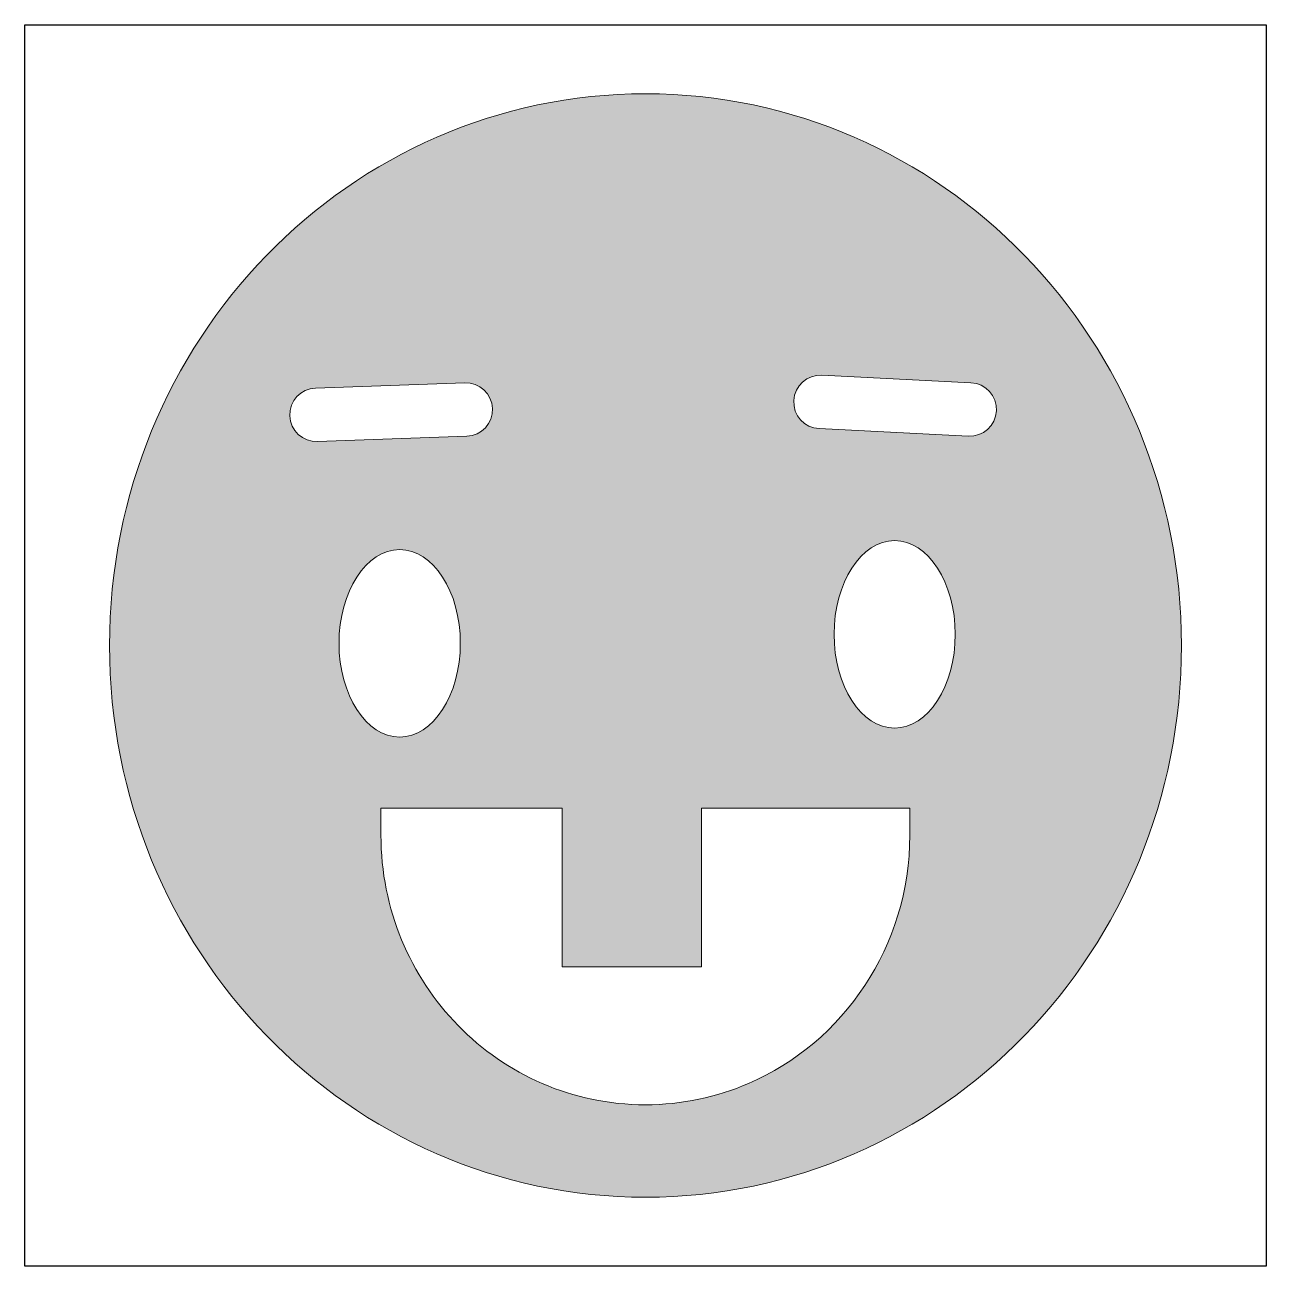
# Model space of a CAD drawing. Header units: inches. Extents: x 0 to 114, y 0 to 114.
import ezdxf

# ---------------------------------------------------------------- set-up
doc = ezdxf.new("R2010")
doc.units = ezdxf.units.IN
doc.header["$MEASUREMENT"] = 0
doc.layers.add('Image Background', color=7, linetype='Continuous')
doc.layers.add('Layer 1', color=7, linetype='Continuous')
picture_1 = doc.add_image_def('image1.png', size_in_pixel=(1350, 1350))

msp = doc.modelspace()

# ---------------------------------------------------------------- hatches: boundary and pattern name
at = {"layer": 'Layer 1', "true_color": 0xf1cb15}
h = msp.add_hatch(color=40, dxfattribs=at)
h.dxf.hatch_style = 2
edge = h.paths.add_edge_path()
edge.add_spline(control_points=[(57.15, 6.35), (84.41, 6.35), (106.5, 29.09), (106.5, 57.15), (106.5, 85.21), (84.41, 107.95), (57.15, 107.95), (29.89, 107.95), (7.8, 85.21), (7.8, 57.15), (7.8, 29.09), (29.89, 6.35), (57.15, 6.35)], knot_values=[0, 0, 0, 0, 1, 1, 1, 2, 2, 2, 3, 3, 3, 4, 4, 4, 4], degree=3, periodic=1)
edge = h.paths.add_edge_path()
edge.add_spline(control_points=[(28.93, 57.35), (28.93, 62.12), (31.43, 65.98), (34.52, 65.98), (37.6, 65.98), (40.1, 62.12), (40.1, 57.35), (40.1, 52.59), (37.6, 48.72), (34.52, 48.72), (31.43, 48.72), (28.93, 52.59), (28.93, 57.35)], knot_values=[0, 0, 0, 0, 1, 1, 1, 2, 2, 2, 3, 3, 3, 4, 4, 4, 4], degree=3, periodic=1)
edge = h.paths.add_edge_path()
edge.add_spline(control_points=[(81.49, 39.7), (81.49, 34.57), (79.96, 29.79), (77.34, 25.83), (74.72, 21.87), (71.01, 18.71), (66.63, 16.82), (63.72, 15.56), (60.5, 14.86), (57.14, 14.86), (53.77, 14.86), (50.56, 15.56), (47.64, 16.82), (44.72, 18.08), (42.1, 19.9), (39.9, 22.15), (35.5, 26.65), (32.79, 32.86), (32.79, 39.7), (32.79, 39.7), (32.79, 42.17), (32.79, 42.17), (32.79, 42.17), (49.48, 42.17), (49.48, 42.17), (49.48, 42.17), (49.48, 27.55), (49.48, 27.55), (49.48, 27.55), (62.31, 27.55), (62.31, 27.55), (62.31, 27.55), (62.31, 42.17), (62.31, 42.17), (62.31, 42.17), (79.02, 42.17), (79.02, 42.17), (79.02, 42.17), (81.49, 42.17), (81.49, 42.17), (81.49, 42.17), (81.49, 39.7), (81.49, 39.7)], knot_values=[0, 0, 0, 0, 1, 1, 1, 2, 2, 2, 3, 3, 3, 4, 4, 4, 5, 5, 5, 6, 6, 6, 7, 7, 7, 8, 8, 8, 9, 9, 9, 10, 10, 10, 11, 11, 11, 12, 12, 12, 13, 13, 13, 14, 14, 14, 14], degree=3, periodic=1)
edge = h.paths.add_edge_path()
edge.add_spline(control_points=[(80.09, 49.54), (77.01, 49.54), (74.51, 53.41), (74.51, 58.18), (74.51, 62.94), (77.01, 66.81), (80.09, 66.81), (83.17, 66.81), (85.67, 62.94), (85.67, 58.18), (85.67, 53.41), (83.17, 49.54), (80.09, 49.54)], knot_values=[0, 0, 0, 0, 1, 1, 1, 2, 2, 2, 3, 3, 3, 4, 4, 4, 4], degree=3, periodic=1)
edge = h.paths.add_edge_path()
edge.add_spline(control_points=[(70.8, 79.71), (70.87, 81.07), (72.03, 82.11), (73.39, 82.04), (73.39, 82.04), (87.12, 81.35), (87.12, 81.35), (88.48, 81.28), (89.53, 80.12), (89.46, 78.76), (89.39, 77.4), (88.23, 76.35), (86.87, 76.42), (86.87, 76.42), (73.14, 77.12), (73.14, 77.12), (71.78, 77.18), (70.73, 78.34), (70.8, 79.71)], knot_values=[0, 0, 0, 0, 1, 1, 1, 2, 2, 2, 3, 3, 3, 4, 4, 4, 5, 5, 5, 6, 6, 6, 6], degree=3, periodic=1)
edge = h.paths.add_edge_path()
edge.add_spline(control_points=[(26.77, 80.85), (26.77, 80.85), (40.51, 81.35), (40.51, 81.35), (41.87, 81.4), (43.01, 80.33), (43.06, 78.97), (43.11, 77.61), (42.05, 76.46), (40.69, 76.42), (40.69, 76.42), (26.95, 75.92), (26.95, 75.92), (25.59, 75.87), (24.44, 76.94), (24.39, 78.3), (24.34, 79.66), (25.41, 80.81), (26.77, 80.85)], knot_values=[0, 0, 0, 0, 1, 1, 1, 2, 2, 2, 3, 3, 3, 4, 4, 4, 5, 5, 5, 6, 6, 6, 6], degree=3, periodic=1)

# ---------------------------------------------------------------- linework, layer by layer
at = {"layer": 'Layer 1', "lineweight": 0}
for points, knots in [([(57.15, 6.35), (84.41, 6.35), (106.5, 29.09), (106.5, 57.15), (106.5, 85.21), (84.41, 107.95), (57.15, 107.95), (29.89, 107.95), (7.8, 85.21), (7.8, 57.15), (7.8, 29.09), (29.89, 6.35), (57.15, 6.35)], [0, 0, 0, 0, 1, 1, 1, 2, 2, 2, 3, 3, 3, 4, 4, 4, 4]), ([(26.77, 80.85), (26.77, 80.85), (40.51, 81.35), (40.51, 81.35), (41.87, 81.4), (43.01, 80.33), (43.06, 78.97), (43.11, 77.61), (42.05, 76.46), (40.69, 76.42), (40.69, 76.42), (26.95, 75.92), (26.95, 75.92), (25.59, 75.87), (24.44, 76.94), (24.39, 78.3), (24.34, 79.66), (25.41, 80.81), (26.77, 80.85)], [0, 0, 0, 0, 1, 1, 1, 2, 2, 2, 3, 3, 3, 4, 4, 4, 5, 5, 5, 6, 6, 6, 6]), ([(70.8, 79.71), (70.87, 81.07), (72.03, 82.11), (73.39, 82.04), (73.39, 82.04), (87.12, 81.35), (87.12, 81.35), (88.48, 81.28), (89.53, 80.12), (89.46, 78.76), (89.39, 77.4), (88.23, 76.35), (86.87, 76.42), (86.87, 76.42), (73.14, 77.12), (73.14, 77.12), (71.78, 77.18), (70.73, 78.34), (70.8, 79.71)], [0, 0, 0, 0, 1, 1, 1, 2, 2, 2, 3, 3, 3, 4, 4, 4, 5, 5, 5, 6, 6, 6, 6]), ([(80.09, 49.54), (77.01, 49.54), (74.51, 53.41), (74.51, 58.18), (74.51, 62.94), (77.01, 66.81), (80.09, 66.81), (83.17, 66.81), (85.67, 62.94), (85.67, 58.18), (85.67, 53.41), (83.17, 49.54), (80.09, 49.54)], [0, 0, 0, 0, 1, 1, 1, 2, 2, 2, 3, 3, 3, 4, 4, 4, 4]), ([(28.93, 57.35), (28.93, 62.12), (31.43, 65.98), (34.52, 65.98), (37.6, 65.98), (40.1, 62.12), (40.1, 57.35), (40.1, 52.59), (37.6, 48.72), (34.52, 48.72), (31.43, 48.72), (28.93, 52.59), (28.93, 57.35)], [0, 0, 0, 0, 1, 1, 1, 2, 2, 2, 3, 3, 3, 4, 4, 4, 4]), ([(81.49, 39.7), (81.49, 34.57), (79.96, 29.79), (77.34, 25.83), (74.72, 21.87), (71.01, 18.71), (66.63, 16.82), (63.72, 15.56), (60.5, 14.86), (57.14, 14.86), (53.77, 14.86), (50.56, 15.56), (47.64, 16.82), (44.72, 18.08), (42.1, 19.9), (39.9, 22.15), (35.5, 26.65), (32.79, 32.86), (32.79, 39.7), (32.79, 39.7), (32.79, 42.17), (32.79, 42.17), (32.79, 42.17), (49.48, 42.17), (49.48, 42.17), (49.48, 42.17), (49.48, 27.55), (49.48, 27.55), (49.48, 27.55), (62.31, 27.55), (62.31, 27.55), (62.31, 27.55), (62.31, 42.17), (62.31, 42.17), (62.31, 42.17), (79.02, 42.17), (79.02, 42.17), (79.02, 42.17), (81.49, 42.17), (81.49, 42.17), (81.49, 42.17), (81.49, 39.7), (81.49, 39.7)], [0, 0, 0, 0, 1, 1, 1, 2, 2, 2, 3, 3, 3, 4, 4, 4, 5, 5, 5, 6, 6, 6, 7, 7, 7, 8, 8, 8, 9, 9, 9, 10, 10, 10, 11, 11, 11, 12, 12, 12, 13, 13, 13, 14, 14, 14, 14])]:
    msp.add_open_spline(points, degree=3, knots=knots, dxfattribs=at)

# ---------------------------------------------------------------- pictures from other files: only their frames are drawn
at = {"layer": 'Image Background'}
image = msp.add_image(picture_1, insert=(0, 0), size_in_units=(114.3, 114.3), dxfattribs=at)

doc.saveas('drawing.dxf')
